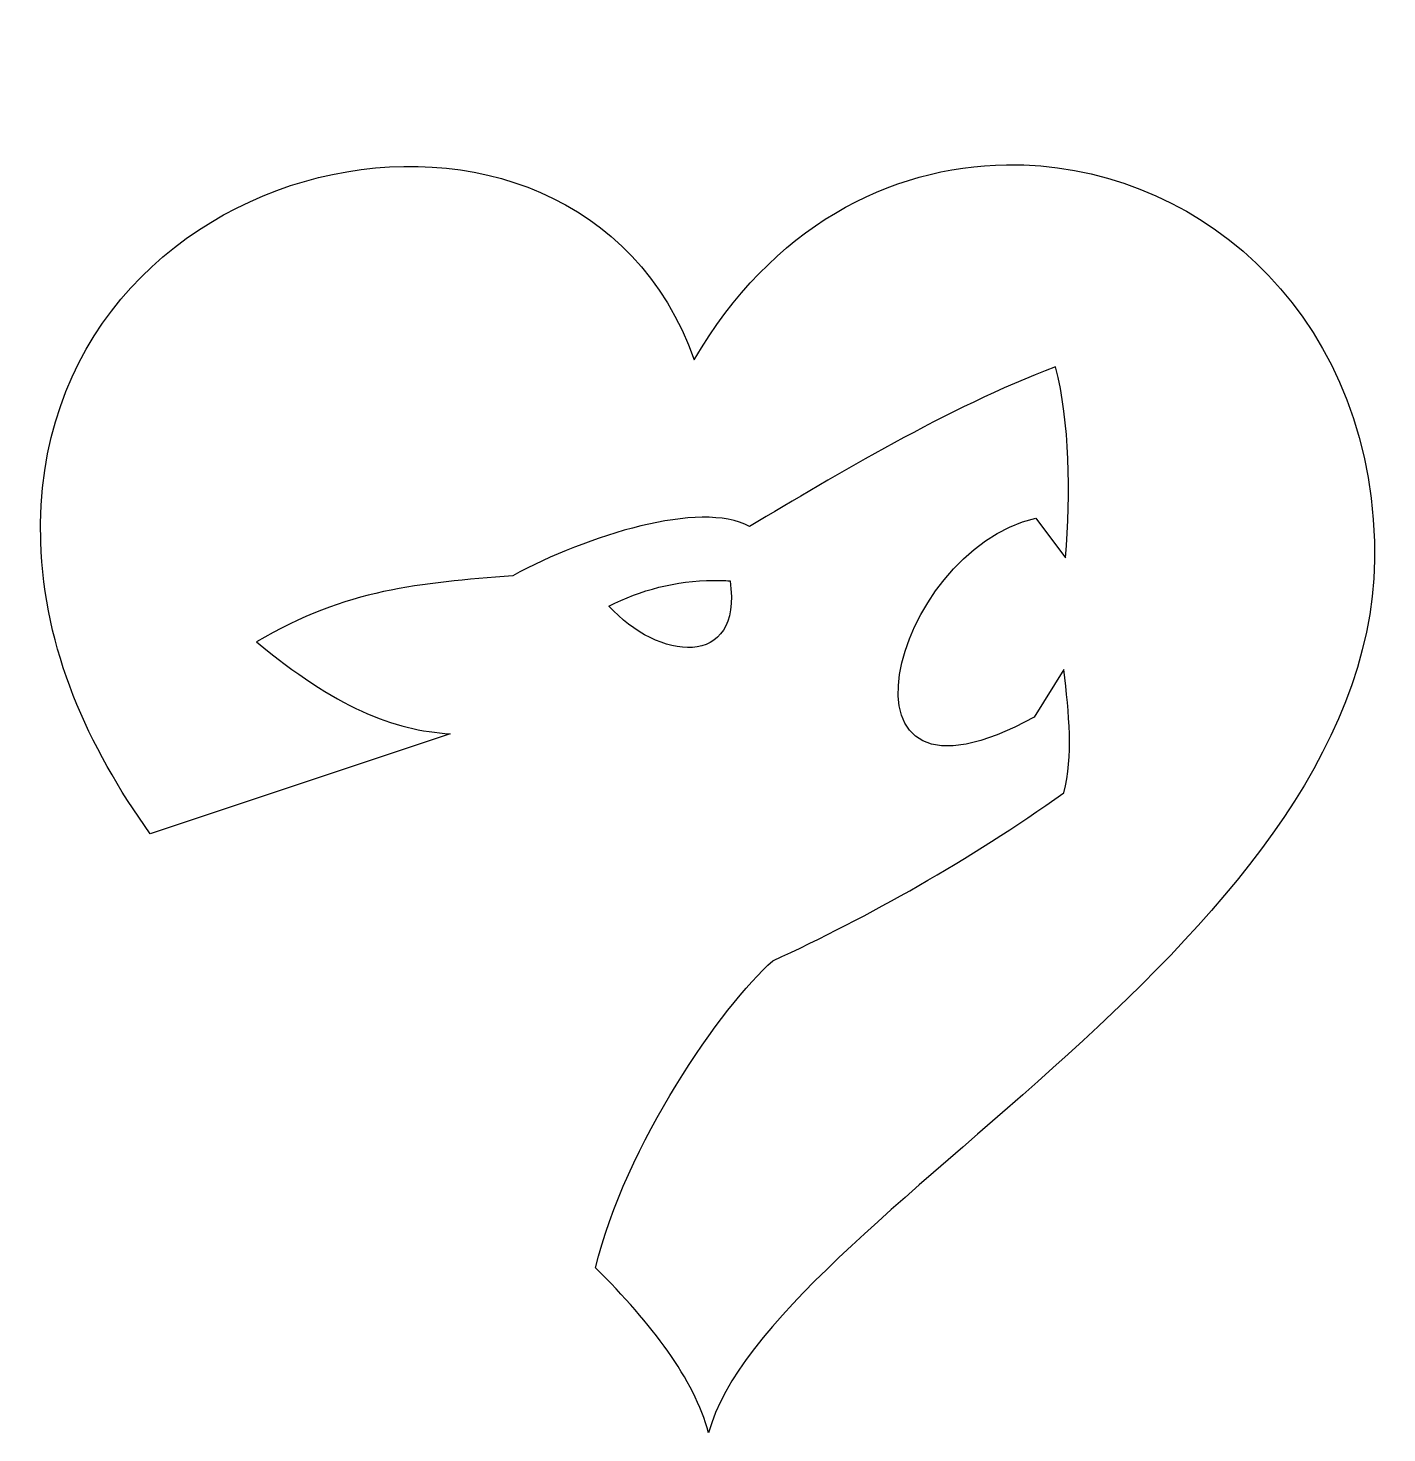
# Model space of a CAD drawing. Header units: centimetres. Extents: x -10.1 to 10.2, y -9.5 to 11.6.
import ezdxf

# ---------------------------------------------------------------- set-up
doc = ezdxf.new("R2010")
doc.units = ezdxf.units.CM
doc.header["$MEASUREMENT"] = 0
doc.layers.add('Layer 1', color=7, linetype='Continuous')

msp = doc.modelspace()

# ---------------------------------------------------------------- linework, layer by layer
at = {"layer": 'Layer 1'}
for points, knots in [([(4.54756, 9.5287), (2.79784, 9.50487), (1.02089, 8.59442), (-0.1265, 6.60717), (-0.1265, 6.60717), (-1.89389, 11.57329), (-10.09893, 9.82416), (-9.90947, 3.88734), (-9.90947, 3.88734), (-9.85777, 2.26851), (-9.21108, 0.82692), (-8.27019, -0.48367), (-8.27019, -0.48367), (-8.27019, -0.48367), (-3.78057, 1.01329), (-3.78057, 1.01329), (-3.78057, 1.01329), (-4.61878, 1.05748), (-5.5076, 1.41119), (-6.67962, 2.38775), (-6.67962, 2.38775), (-5.32797, 3.1854), (-4.23839, 3.26345), (-2.84503, 3.37743), (-2.84503, 3.37743), (-1.7186, 3.98423), (-0.04238, 4.51107), (0.70109, 4.11537), (0.70109, 4.11537), (2.00762, 4.88776), (3.63649, 5.88094), (5.28159, 6.5044), (5.28159, 6.5044), (5.49593, 5.66416), (5.50643, 4.62607), (5.42918, 3.64752), (5.42918, 3.64752), (5.42918, 3.64752), (4.98642, 4.23914), (4.98642, 4.23914), (4.98642, 4.23914), (2.81646, 3.75147), (1.72439, -0.51699), (4.96137, 1.25845), (4.96137, 1.25845), (4.96137, 1.25845), (5.4054, 1.97265), (5.4054, 1.97265), (5.4054, 1.97265), (5.47987, 1.30294), (5.54843, 0.68417), (5.40548, 0.12654), (5.40548, 0.12654), (3.97017, -0.88579), (2.50306, -1.71844), (1.04637, -2.38642), (1.04637, -2.38642), (0.29772, -3.04466), (-1.17276, -5.15137), (-1.60363, -6.98007), (-1.60363, -6.98007), (-0.76048, -7.82647), (-0.13028, -8.6398), (0.08701, -9.4509), (0.08701, -9.4509), (0.95841, -6.1992), (10.24034, -2.03693), (10.05446, 3.88738), (10.05446, 3.88738), (9.9428, 7.44459), (7.27719, 9.56572), (4.54758, 9.52861), (4.54758, 9.52861), (4.54758, 9.52861), (4.54756, 9.5287), (4.54756, 9.5287)], [0, 0, 0, 0, 0.05, 0.05, 0.05, 0.05, 0.1, 0.1, 0.1, 0.1, 0.15, 0.15, 0.15, 0.15, 0.2, 0.2, 0.2, 0.2, 0.25, 0.25, 0.25, 0.25, 0.3, 0.3, 0.3, 0.3, 0.35, 0.35, 0.35, 0.35, 0.4, 0.4, 0.4, 0.4, 0.45, 0.45, 0.45, 0.45, 0.5, 0.5, 0.5, 0.5, 0.55, 0.55, 0.55, 0.55, 0.6, 0.6, 0.6, 0.6, 0.65, 0.65, 0.65, 0.65, 0.7, 0.7, 0.7, 0.7, 0.75, 0.75, 0.75, 0.75, 0.8, 0.8, 0.8, 0.8, 0.85, 0.85, 0.85, 0.85, 0.9, 0.9, 0.9, 0.9, 1, 1, 1, 1]), ([(0.16083, 3.30757), (-0.40958, 3.30474), (-0.92643, 3.16264), (-1.40605, 2.92409), (-1.40605, 2.92409), (-0.67958, 2.11278), (0.60131, 1.96021), (0.40844, 3.30095), (0.40844, 3.30095), (0.32478, 3.30643), (0.2423, 3.30799), (0.16079, 3.30757), (0.16079, 3.30757), (0.16079, 3.30757), (0.16083, 3.30757), (0.16083, 3.30757)], [0, 0, 0, 0, 0.2, 0.2, 0.2, 0.2, 0.4, 0.4, 0.4, 0.4, 0.6, 0.6, 0.6, 0.6, 1, 1, 1, 1])]:
    msp.add_open_spline(points, degree=3, knots=knots, dxfattribs=at)

doc.saveas('drawing.dxf')
